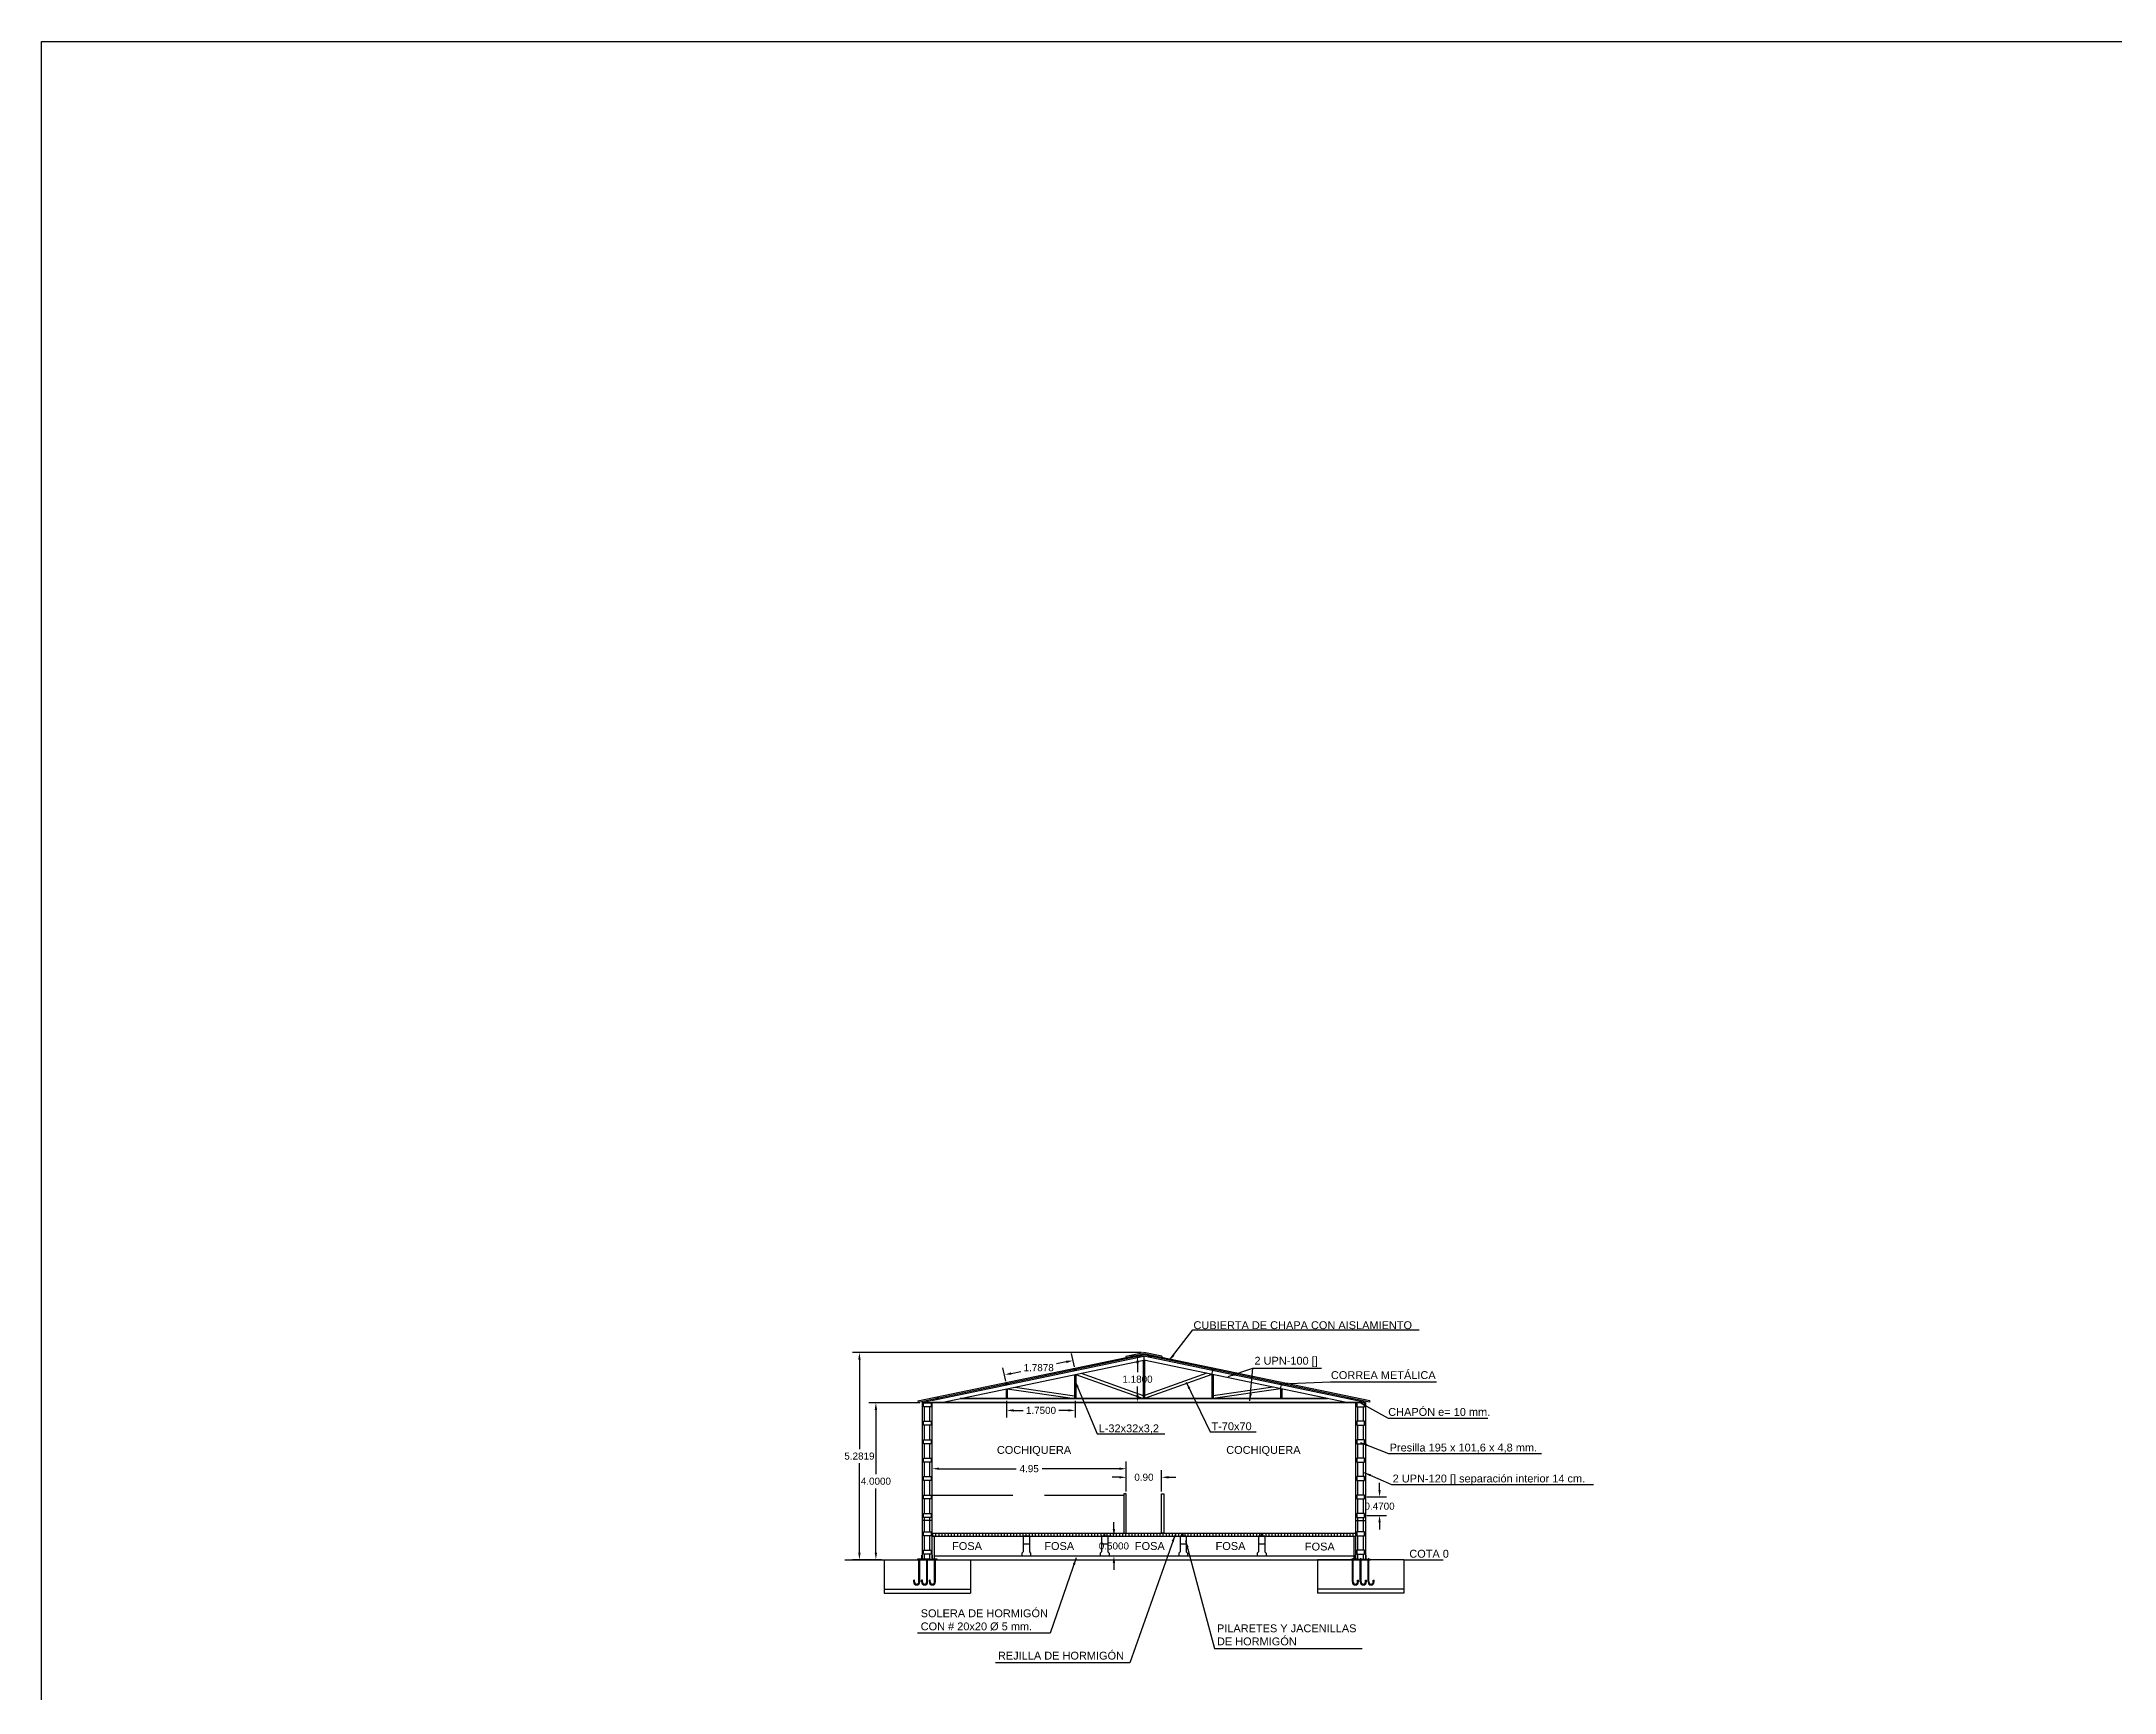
# Model space of a CAD drawing. Header units: inches. Extents: x 96 to 270, y 52 to 127.
# Drawn here: x 96 to 148.8, y 85.1 to 127.2 of the extents above; entities that cross this region are included whole.
import ezdxf

# ---------------------------------------------------------------- set-up
doc = ezdxf.new("R2010")
doc.units = ezdxf.units.IN
doc.header["$MEASUREMENT"] = 0
for name, color, linetype in [('ARMADO', 16, 'Continuous'), ('CIMENTACIÓN OSCAR', 7, 'Continuous'), ('COTAS', 7, 'Continuous'), ('NORMAL', 7, 'Continuous'), ('NORMALCADA', 7, 'Continuous'), ('REJILLAS', 251, 'Continuous')]:
    doc.layers.add(name, color=color, linetype=linetype)
doc.styles.get("Standard").update_dxf_attribs({"font": 'arial.ttf'})
doc.dimstyles.get("Standard").update_dxf_attribs({"dimtxt": 0.18, "dimasz": 0.18, "dimexe": 0.18, "dimexo": 0.0625, "dimgap": 0.09, "dimtad": 0, "dimtih": 1, "dimtoh": 1, "dimdec": 4, "dimzin": 0, "dimdsep": 46, "dimtxsty": 'Standard', "dimcen": 0.09, "dimadec": 0, "dimazin": 0, "dimtfac": 1, "dimtdec": 4, "dimtofl": 0, "dimtmove": 0, "dimatfit": 3, "dimfxl": 0, "dimtolj": 1, "dimtzin": 0, "dimarcsym": 0})

# ---------------------------------------------------------------- blocks, each defined once
blk = doc.blocks.new('muros')
at = {"color": 4}
blk.add_line((-122.274, 462.426), (-122.574, 462.426), dxfattribs=at)
at = {"layer": 'COTAS', "color": 4}
for p, q in [((-122.324, 463.426), (-122.574, 463.426)), ((-122.574, 463.426), (-122.574, 463.026)), ((-122.574, 463.026), (-122.574, 462.426)), ((-122.324, 463.026), (-122.324, 463.426)), ((-122.274, 463.026), (-122.324, 463.026)), ((-122.274, 463.026), (-122.274, 462.426)), ((-122.574, 462.426), (-122.274, 462.426))]:
    blk.add_line(p, q, dxfattribs=at)
blk = doc.blocks.new('A$C2CFA74CD')
at = {"layer": 'ARMADO', "color": 0}
for p, q in [((0.032, 0.104), (0, 0.067)), ((0, 0.067), (0, 0)), ((0.192, 0.5), (0.032, 0.5)), ((0.032, 0.5), (0.032, 0.3)), ((0.112, 0.3), (0.032, 0.3)), ((0.032, 0.3), (0.032, 0.104)), ((0.192, 0.3), (0.112, 0.3)), ((0.192, 0.5), (0.192, 0.3)), ((0.192, 0.3), (0.192, 0.104)), ((0.192, 0.104), (0.224, 0.067)), ((0.224, 0.067), (0.224, 0))]:
    blk.add_line(p, q, dxfattribs=at)
blk = doc.blocks.new('*D25')
at = {"layer": 'COTAS', "color": 0, "lineweight": -2}
for p, q in [((118.708, 90.254), (118.708, 90.992)), ((123.658, 90.254), (123.658, 90.992)), ((118.888, 90.812), (120.855, 90.812)), ((123.478, 90.812), (121.511, 90.812))]:
    blk.add_line(p, q, dxfattribs=at)
at = {"layer": 'COTAS', "color": 0}
for points in [[(118.888, 90.842), (118.888, 90.782), (118.708, 90.812)], [(123.478, 90.842), (123.478, 90.782), (123.658, 90.812)]]:
    blk.add_solid(points, dxfattribs=at)
at = {"layer": 'DEFPOINTS', "color": 0}
for p in [(118.708, 90.812), (118.708, 90.191), (123.658, 90.192)]:
    blk.add_point(p, dxfattribs=at)
at = {"layer": 'COTAS', "color": 0, "insert": (121.183, 90.812), "char_height": 0.18, "attachment_point": 5}
blk.add_mtext('\\A1;4.95', dxfattribs=at)
blk = doc.blocks.new('*D26')
at = {"layer": 'COTAS', "color": 0, "lineweight": -2}
for p, q in [((123.478, 90.593), (123.298, 90.593)), ((123.658, 90.234), (123.658, 90.773)), ((124.558, 90.234), (124.558, 90.773)), ((124.738, 90.593), (124.918, 90.593))]:
    blk.add_line(p, q, dxfattribs=at)
at = {"layer": 'COTAS', "color": 0}
for points in [[(123.478, 90.623), (123.478, 90.563), (123.658, 90.593)], [(124.738, 90.623), (124.738, 90.563), (124.558, 90.593)]]:
    blk.add_solid(points, dxfattribs=at)
at = {"layer": 'DEFPOINTS', "color": 0}
for p in [(124.558, 90.593), (123.658, 90.172), (124.558, 90.172)]:
    blk.add_point(p, dxfattribs=at)
at = {"layer": 'COTAS', "color": 0, "insert": (124.108, 90.593), "char_height": 0.18, "attachment_point": 5}
blk.add_mtext('\\A1;0.90', dxfattribs=at)
blk = doc.blocks.new('*D30')
at = {"layer": 'COTAS', "color": 0, "lineweight": -2}
for p, q in [((123.342, 89.272), (123.342, 89.452)), ((123.279, 89.092), (123.162, 89.092)), ((123.25, 88.592), (123.522, 88.592)), ((123.342, 88.412), (123.342, 88.232))]:
    blk.add_line(p, q, dxfattribs=at)
at = {"layer": 'COTAS', "color": 0}
for points in [[(123.312, 89.272), (123.372, 89.272), (123.342, 89.092)], [(123.312, 88.412), (123.372, 88.412), (123.342, 88.592)]]:
    blk.add_solid(points, dxfattribs=at)
at = {"layer": 'DEFPOINTS', "color": 0}
for p in [(123.342, 89.092), (123.188, 88.592), (123.342, 88.592)]:
    blk.add_point(p, dxfattribs=at)
at = {"layer": 'COTAS', "color": 0, "insert": (123.342, 88.842), "char_height": 0.18, "attachment_point": 5}
blk.add_mtext('\\A1;0.5000', dxfattribs=at)
blk = doc.blocks.new('*D31')
at = {"layer": 'COTAS', "color": 0, "lineweight": -2}
for p, q in [((118.395, 92.492), (117.095, 92.492)), ((117.275, 92.312), (117.275, 90.673)), ((117.275, 88.672), (117.275, 90.31)), ((117.42, 88.492), (117.095, 88.492))]:
    blk.add_line(p, q, dxfattribs=at)
at = {"layer": 'COTAS', "color": 0}
for points in [[(117.245, 92.312), (117.305, 92.312), (117.275, 92.492)], [(117.245, 88.672), (117.305, 88.672), (117.275, 88.492)]]:
    blk.add_solid(points, dxfattribs=at)
at = {"layer": 'DEFPOINTS', "color": 0}
for p in [(118.458, 92.492), (117.275, 88.492), (117.483, 88.492)]:
    blk.add_point(p, dxfattribs=at)
at = {"layer": 'COTAS', "color": 0, "insert": (117.275, 90.492), "char_height": 0.18, "attachment_point": 5}
blk.add_mtext('\\A1;4.0000', dxfattribs=at)
blk = doc.blocks.new('*D32')
at = {"layer": 'CIMENTACIÓN OSCAR', "color": 0, "lineweight": -2}
for p, q in [((124.045, 93.773), (116.675, 93.773)), ((116.855, 93.593), (116.855, 91.314)), ((116.855, 88.672), (116.855, 90.951)), ((117.42, 88.492), (116.675, 88.492))]:
    blk.add_line(p, q, dxfattribs=at)
at = {"layer": 'CIMENTACIÓN OSCAR', "color": 0}
for points in [[(116.825, 93.593), (116.885, 93.593), (116.855, 93.773)], [(116.825, 88.672), (116.885, 88.672), (116.855, 88.492)]]:
    blk.add_solid(points, dxfattribs=at)
at = {"layer": 'DEFPOINTS', "color": 0}
for p in [(124.108, 93.773), (116.855, 88.492), (117.483, 88.492)]:
    blk.add_point(p, dxfattribs=at)
at = {"layer": 'CIMENTACIÓN OSCAR', "color": 0, "insert": (116.855, 91.133), "char_height": 0.18, "attachment_point": 5}
blk.add_mtext('\\A1;5.2819', dxfattribs=at)
blk = doc.blocks.new('*D33')
at = {"layer": 'CIMENTACIÓN OSCAR', "color": 0, "lineweight": -2}
for p, q in [((124.045, 93.682), (123.764, 93.682)), ((123.944, 93.502), (123.944, 93.273)), ((124.045, 92.502), (123.764, 92.502)), ((123.944, 92.682), (123.944, 92.91))]:
    blk.add_line(p, q, dxfattribs=at)
at = {"layer": 'CIMENTACIÓN OSCAR', "color": 0}
for points in [[(123.914, 93.502), (123.974, 93.502), (123.944, 93.682)], [(123.914, 92.682), (123.974, 92.682), (123.944, 92.502)]]:
    blk.add_solid(points, dxfattribs=at)
at = {"layer": 'DEFPOINTS', "color": 0}
for p in [(124.108, 93.682), (123.944, 92.502), (124.108, 92.502)]:
    blk.add_point(p, dxfattribs=at)
at = {"layer": 'CIMENTACIÓN OSCAR', "color": 0, "insert": (123.944, 93.092), "char_height": 0.18, "attachment_point": 5}
blk.add_mtext('\\A1;1.1800', dxfattribs=at)
blk = doc.blocks.new('*D34')
at = {"layer": 'CIMENTACIÓN OSCAR', "color": 0, "lineweight": -2}
for p, q in [((122.334, 93.406), (122.263, 93.746)), ((120.584, 93.04), (120.513, 93.38)), ((120.726, 93.241), (120.97, 93.292)), ((122.124, 93.533), (121.881, 93.482))]:
    blk.add_line(p, q, dxfattribs=at)
at = {"layer": 'CIMENTACIÓN OSCAR', "color": 0}
for points in [[(122.118, 93.562), (122.13, 93.503), (122.3, 93.569)], [(120.72, 93.27), (120.733, 93.211), (120.55, 93.204)]]:
    blk.add_solid(points, dxfattribs=at)
at = {"layer": 'DEFPOINTS', "color": 0}
for p in [(122.3, 93.569), (122.347, 93.345), (120.597, 92.979)]:
    blk.add_point(p, dxfattribs=at)
at = {"layer": 'CIMENTACIÓN OSCAR', "color": 0, "insert": (121.425, 93.387), "char_height": 0.18, "attachment_point": 5}
blk.add_mtext('\\A1;1.7878', dxfattribs=at)
blk = doc.blocks.new('*D35')
at = {"layer": 'CIMENTACIÓN OSCAR', "color": 0, "lineweight": -2}
for p, q in [((120.608, 92.539), (120.608, 92.118)), ((122.358, 92.539), (122.358, 92.118)), ((120.788, 92.298), (121.028, 92.298)), ((122.178, 92.298), (121.938, 92.298))]:
    blk.add_line(p, q, dxfattribs=at)
at = {"layer": 'CIMENTACIÓN OSCAR', "color": 0}
for points in [[(120.788, 92.328), (120.788, 92.268), (120.608, 92.298)], [(122.178, 92.328), (122.178, 92.268), (122.358, 92.298)]]:
    blk.add_solid(points, dxfattribs=at)
at = {"layer": 'DEFPOINTS', "color": 0}
for p in [(120.608, 92.602), (122.358, 92.602), (122.358, 92.298)]:
    blk.add_point(p, dxfattribs=at)
at = {"layer": 'CIMENTACIÓN OSCAR', "color": 0, "insert": (121.483, 92.298), "char_height": 0.18, "attachment_point": 5}
blk.add_mtext('\\A1;1.7500', dxfattribs=at)
blk = doc.blocks.new('*D36')
at = {"layer": 'CIMENTACIÓN OSCAR', "color": 0, "lineweight": -2}
for p, q in [((130.114, 90.271), (130.114, 90.451)), ((129.793, 90.091), (130.294, 90.091)), ((129.793, 89.621), (130.294, 89.621)), ((130.114, 89.441), (130.114, 89.261))]:
    blk.add_line(p, q, dxfattribs=at)
at = {"layer": 'CIMENTACIÓN OSCAR', "color": 0}
for points in [[(130.084, 90.271), (130.144, 90.271), (130.114, 90.091)], [(130.084, 89.441), (130.144, 89.441), (130.114, 89.621)]]:
    blk.add_solid(points, dxfattribs=at)
at = {"layer": 'DEFPOINTS', "color": 0}
for p in [(129.73, 90.091), (129.73, 89.621), (130.114, 89.621)]:
    blk.add_point(p, dxfattribs=at)
at = {"layer": 'CIMENTACIÓN OSCAR', "color": 0, "insert": (130.114, 89.856), "char_height": 0.18, "attachment_point": 5}
blk.add_mtext('\\A1;0.4700', dxfattribs=at)

msp = doc.modelspace()

# ---------------------------------------------------------------- hatches: boundary and pattern name
at = {"layer": 'CIMENTACIÓN OSCAR'}
for points in [[(118.70783, 92.50155), (118.45783, 92.50155), (118.45783, 92.49155), (118.70783, 92.49155)], [(129.50783, 92.50155), (129.50783, 92.49155), (129.75783, 92.49155), (129.75783, 92.50155)]]:
    msp.add_hatch(color=256, dxfattribs=at).paths.add_polyline_path(points)
at = {"layer": 'COTAS'}
h = msp.add_hatch(dxfattribs=at)
h.set_pattern_fill('ANSI35', color=251, scale=0.025, angle=45, style=0)
h.set_pattern_definition([(90, (-361.96778, -406.61758), (-0.15875, 3e-17), []), (90, (-361.8884, -406.5382), (-0.15875, 3e-17), [0.1984375, -0.0396875, 0, -0.0396875])])
h.paths.add_polyline_path([(118.70783, 89.17155), (118.70783, 89.09155), (118.75783, 89.09155), (129.50783, 89.09155), (129.50783, 89.17155)])

# ---------------------------------------------------------------- linework, layer by layer
at = {"layer": 'CIMENTACIÓN OSCAR', "color": 1}
for p, q in [((118.34767, 92.53984), (124.10783, 93.74285)), ((118.35381, 92.51048), (124.10783, 93.7122)), ((123.64787, 93.67743), (124.10783, 93.77349)), ((123.64787, 93.67743), (123.6542, 93.64811)), ((124.56778, 93.67743), (124.10783, 93.77349)), ((129.86798, 92.53984), (124.10783, 93.74285)), ((129.86185, 92.51048), (124.10783, 93.7122)), ((124.56778, 93.67743), (124.56145, 93.64811)), ((118.34767, 92.53984), (118.35381, 92.51048)), ((129.86798, 92.53984), (129.86185, 92.51048))]:
    msp.add_line(p, q, dxfattribs=at)
at = {"layer": 'CIMENTACIÓN OSCAR'}
for p, q in [((118.45783, 92.50155), (124.10783, 93.68155)), ((118.94697, 92.50155), (124.10783, 93.5794)), ((124.09183, 93.57605), (124.09183, 92.60155)), ((129.75783, 92.50155), (124.10783, 93.68155)), ((124.10783, 93.68155), (124.10783, 93.5794)), ((129.26868, 92.50155), (124.10783, 93.5794)), ((124.12383, 93.57605), (124.12383, 92.60155)), ((122.34183, 93.21057), (122.34183, 92.60155)), ((122.34183, 93.21057), (122.34183, 92.60155)), ((122.37383, 93.21725), (122.37383, 92.60155)), ((122.37383, 93.21725), (122.37383, 92.60155)), ((122.37383, 93.21725), (124.09183, 92.60155)), ((122.50492, 93.24463), (124.09183, 92.67591)), ((125.71073, 93.24463), (124.12383, 92.67591)), ((125.84183, 93.21725), (124.12383, 92.60155)), ((125.84183, 93.21725), (125.86227, 93.31514)), ((125.84183, 93.21725), (125.84183, 92.60155)), ((125.84183, 93.21725), (125.84183, 92.60155)), ((125.87383, 93.21057), (125.87383, 92.60155)), ((125.87383, 93.21057), (125.87383, 92.60155)), ((118.45783, 92.50155), (118.70783, 92.50155)), ((118.45783, 92.50155), (118.45783, 92.49155)), ((118.45783, 92.50155), (129.50783, 92.50155)), ((118.45783, 92.49155), (118.45783, 88.60955)), ((118.45783, 92.49155), (118.51283, 92.49155)), ((118.45783, 92.49155), (118.70783, 92.49155)), ((118.65283, 92.49155), (118.70783, 92.49155)), ((118.68033, 92.49155), (118.68033, 92.38995)), ((118.70783, 92.50155), (118.70783, 92.49155)), ((129.75783, 92.50155), (118.70783, 92.50155)), ((118.70783, 88.60955), (118.70783, 92.49155)), ((119.42579, 92.60155), (128.78987, 92.60155)), ((128.78987, 92.60155), (119.42579, 92.60155)), ((120.59183, 92.84508), (120.59183, 92.60155)), ((120.59183, 92.60155), (120.62383, 92.60155)), ((120.62383, 92.85176), (120.62383, 92.60155)), ((120.62383, 92.85176), (122.34183, 92.60155)), ((120.82338, 92.89344), (122.34183, 92.67229)), ((122.34183, 92.60155), (122.37383, 92.60155)), ((127.39228, 92.89344), (125.87383, 92.67229)), ((127.59183, 92.85176), (125.87383, 92.60155)), ((127.59183, 92.85176), (127.61227, 92.94965)), ((127.59183, 92.85176), (127.59183, 92.60155)), ((127.62383, 92.84508), (127.62383, 92.60155)), ((129.75783, 92.50155), (129.50783, 92.50155)), ((129.50783, 92.50155), (129.50783, 92.49155)), ((129.50783, 88.60955), (129.50783, 92.49155)), ((129.56283, 92.49155), (129.50783, 92.49155)), ((129.75783, 92.49155), (129.50783, 92.49155)), ((129.53533, 92.49155), (129.53533, 92.38995)), ((129.75783, 92.49155), (129.70283, 92.49155)), ((129.75783, 92.50155), (129.75783, 92.49155)), ((129.75783, 92.49155), (129.75783, 88.60955)), ((118.51283, 92.02155), (118.51283, 92.38995)), ((118.65283, 92.02155), (118.65283, 92.38995)), ((129.56283, 92.02155), (129.56283, 92.38995)), ((129.70283, 92.02155), (129.70283, 92.38995)), ((118.51283, 91.55155), (118.51283, 91.91995)), ((118.51283, 91.08155), (118.51283, 91.44995)), ((118.65283, 91.55155), (118.65283, 91.91995)), ((118.65283, 91.08155), (118.65283, 91.44995)), ((129.56283, 91.55155), (129.56283, 91.91995)), ((129.56283, 91.08155), (129.56283, 91.44995)), ((129.70283, 91.55155), (129.70283, 91.91995)), ((129.70283, 91.08155), (129.70283, 91.44995)), ((118.51283, 90.61155), (118.51283, 90.97995)), ((118.65283, 90.61155), (118.65283, 90.97995)), ((129.56283, 90.61155), (129.56283, 90.97995)), ((129.70283, 90.61155), (129.70283, 90.97995)), ((118.51283, 90.14155), (118.51283, 90.50995)), ((118.65283, 90.14155), (118.65283, 90.50995)), ((129.56283, 90.14155), (129.56283, 90.50995)), ((129.70283, 90.14155), (129.70283, 90.50995)), ((118.51283, 89.67155), (118.51283, 90.03995)), ((118.65283, 89.67155), (118.65283, 90.03995)), ((129.56283, 89.67155), (129.56283, 90.03995)), ((129.70283, 89.67155), (129.70283, 90.03995)), ((118.51283, 89.20155), (118.51283, 89.56995)), ((118.65283, 89.20155), (118.65283, 89.56995)), ((129.56283, 89.20155), (129.56283, 89.56995)), ((129.70283, 89.20155), (129.70283, 89.56995)), ((118.51283, 88.73155), (118.51283, 89.09995)), ((118.65283, 88.73155), (118.65283, 89.09995)), ((118.70783, 89.17155), (129.50783, 89.17155)), ((118.70783, 89.09155), (129.50783, 89.09155)), ((121.10783, 89.09155), (121.10783, 89.17155)), ((123.10782, 89.09155), (123.10782, 89.17155)), ((125.10784, 89.09155), (125.10784, 89.17155)), ((127.10783, 89.09155), (127.10783, 89.17155)), ((129.56283, 88.73155), (129.56283, 89.09995)), ((129.70283, 88.73155), (129.70283, 89.09995)), ((117.48283, 88.49155), (117.48283, 87.64155)), ((117.48283, 88.49155), (119.68283, 88.49155)), ((118.83283, 88.49155), (118.33283, 88.49155)), ((118.37163, 88.41155), (118.37163, 88.49155)), ((118.37163, 88.18835), (118.37163, 88.47155)), ((118.39383, 88.41155), (118.39383, 88.49155)), ((118.39383, 88.18835), (118.39383, 88.47155)), ((118.44583, 88.60955), (118.45783, 88.60955)), ((118.44583, 88.50955), (118.44583, 88.60955)), ((118.45783, 88.50955), (118.44583, 88.50955)), ((118.45783, 88.60955), (118.45783, 88.50955)), ((118.51283, 88.50955), (118.45783, 88.50955)), ((118.51283, 88.50955), (118.51283, 88.62995)), ((118.65283, 88.50955), (118.51283, 88.50955)), ((118.57163, 88.41155), (118.57163, 88.49155)), ((118.57163, 88.41155), (118.57163, 88.49155)), ((118.57163, 88.18835), (118.57163, 88.47155)), ((118.59383, 88.41155), (118.59383, 88.49155)), ((118.59383, 88.41155), (118.59383, 88.49155)), ((118.59383, 88.18835), (118.59383, 88.47155)), ((118.65283, 88.50955), (118.65283, 88.62995)), ((118.65283, 88.50955), (118.70783, 88.50955)), ((118.70783, 88.50955), (118.70783, 88.60955)), ((118.71983, 88.60955), (118.70783, 88.60955)), ((118.71983, 88.50955), (118.70783, 88.50955)), ((118.71983, 88.50955), (118.71983, 88.60955)), ((118.83283, 88.50955), (118.71983, 88.50955)), ((118.75783, 88.59155), (129.45783, 88.59155)), ((118.77163, 88.41155), (118.77163, 88.49155)), ((118.77163, 88.41155), (118.77163, 88.49155)), ((118.77163, 88.18835), (118.77163, 88.47155)), ((118.79383, 88.41155), (118.79383, 88.49155)), ((118.79383, 88.41155), (118.79383, 88.49155)), ((118.79383, 88.18835), (118.79383, 88.47155)), ((118.83283, 88.49155), (118.83283, 88.50955)), ((118.83283, 88.49155), (129.38283, 88.49155)), ((119.68283, 88.49155), (119.68283, 87.64155)), ((130.73283, 88.49155), (128.53283, 88.49155)), ((128.53283, 88.49155), (128.53283, 87.64155)), ((129.38283, 88.50955), (129.49583, 88.50955)), ((129.38283, 88.49155), (129.38283, 88.50955)), ((129.38283, 88.49155), (129.88283, 88.49155)), ((129.42183, 88.41155), (129.42183, 88.49155)), ((129.42183, 88.41155), (129.42183, 88.49155)), ((129.42183, 88.18835), (129.42183, 88.47155)), ((129.44403, 88.41155), (129.44403, 88.49155)), ((129.44403, 88.41155), (129.44403, 88.49155)), ((129.44403, 88.18835), (129.44403, 88.47155)), ((129.49583, 88.60955), (129.50783, 88.60955)), ((129.49583, 88.50955), (129.49583, 88.60955)), ((129.49583, 88.50955), (129.50783, 88.50955)), ((129.50783, 88.50955), (129.50783, 88.60955)), ((129.56283, 88.50955), (129.50783, 88.50955)), ((129.56283, 88.50955), (129.56283, 88.62995)), ((129.56283, 88.50955), (129.70283, 88.50955)), ((129.62183, 88.41155), (129.62183, 88.49155)), ((129.62183, 88.41155), (129.62183, 88.49155)), ((129.62183, 88.18835), (129.62183, 88.47155)), ((129.64403, 88.41155), (129.64403, 88.49155)), ((129.64403, 88.41155), (129.64403, 88.49155)), ((129.64403, 88.18835), (129.64403, 88.47155)), ((129.70283, 88.50955), (129.70283, 88.62995)), ((129.70283, 88.50955), (129.75783, 88.50955)), ((129.76983, 88.60955), (129.75783, 88.60955)), ((129.75783, 88.60955), (129.75783, 88.50955)), ((129.75783, 88.50955), (129.76983, 88.50955)), ((129.76983, 88.50955), (129.76983, 88.60955)), ((129.82183, 88.41155), (129.82183, 88.49155)), ((129.82183, 88.18835), (129.82183, 88.47155)), ((129.84403, 88.41155), (129.84403, 88.49155)), ((129.84403, 88.18835), (129.84403, 88.47155)), ((130.73283, 88.49155), (130.73283, 87.64155)), ((117.48283, 87.74155), (119.68283, 87.74155)), ((118.23823, 87.92735), (118.23823, 87.97175)), ((118.26043, 87.97175), (118.23823, 87.97175)), ((118.26043, 87.92735), (118.26043, 87.97175)), ((118.37163, 87.92735), (118.37163, 88.18835)), ((118.39383, 87.92735), (118.39383, 88.18835)), ((118.43823, 87.92735), (118.43823, 87.97175)), ((118.46043, 87.97175), (118.43823, 87.97175)), ((118.46043, 87.92735), (118.46043, 87.97175)), ((118.57163, 87.92735), (118.57163, 88.18835)), ((118.59383, 87.92735), (118.59383, 88.18835)), ((118.63823, 87.92735), (118.63823, 87.97175)), ((118.66043, 87.97175), (118.63823, 87.97175)), ((118.66043, 87.92735), (118.66043, 87.97175)), ((118.77163, 87.92735), (118.77163, 88.18835)), ((118.79383, 87.92735), (118.79383, 88.18835)), ((130.73283, 87.74155), (128.53283, 87.74155)), ((129.42183, 87.92735), (129.42183, 88.18835)), ((129.44403, 87.92735), (129.44403, 88.18835)), ((129.55523, 87.92735), (129.55523, 87.97175)), ((129.55523, 87.97175), (129.57743, 87.97175)), ((129.57743, 87.92735), (129.57743, 87.97175)), ((129.62183, 87.92735), (129.62183, 88.18835)), ((129.64403, 87.92735), (129.64403, 88.18835)), ((129.75523, 87.92735), (129.75523, 87.97175)), ((129.75523, 87.97175), (129.77743, 87.97175)), ((129.77743, 87.92735), (129.77743, 87.97175)), ((129.82183, 87.92735), (129.82183, 88.18835)), ((129.84403, 87.92735), (129.84403, 88.18835)), ((129.95523, 87.92735), (129.95523, 87.97175)), ((129.95523, 87.97175), (129.97743, 87.97175)), ((129.97743, 87.92735), (129.97743, 87.97175)), ((117.48283, 87.64155), (119.68283, 87.64155)), ((130.73283, 87.64155), (128.53283, 87.64155))]:
    msp.add_line(p, q, dxfattribs=at)
for points in [[(96.00457, 127.1928), (270.17804, 127.1928), (270.17804, 51.67516), (96.00457, 51.67516)], [(123.93163, 93.64475), (123.99036, 93.65702), (123.98423, 93.68639), (123.9255, 93.67412)], [(124.28403, 93.64475), (124.22529, 93.65702), (124.23143, 93.68639), (124.29016, 93.67412)], [(122.32402, 93.309), (122.38275, 93.32127), (122.37662, 93.35064), (122.31788, 93.33837)], [(125.89164, 93.309), (125.8329, 93.32127), (125.83904, 93.35064), (125.89777, 93.33837)], [(118.48533, 92.49155), (118.68033, 92.49155), (118.68033, 92.38995), (118.48533, 92.38995)], [(118.82398, 92.57802), (118.88271, 92.59029), (118.87658, 92.61966), (118.81784, 92.60739)], [(120.57402, 92.94352), (120.63275, 92.95578), (120.62662, 92.98515), (120.56788, 92.97288)], [(127.64164, 92.94352), (127.5829, 92.95578), (127.58904, 92.98515), (127.64777, 92.97288)], [(129.39168, 92.57802), (129.33295, 92.59029), (129.33908, 92.61966), (129.39781, 92.60739)], [(129.73033, 92.49155), (129.53533, 92.49155), (129.53533, 92.38995), (129.73033, 92.38995)], [(118.48533, 92.02155), (118.68033, 92.02155), (118.68033, 91.91995), (118.48533, 91.91995)], [(129.73033, 92.02155), (129.53533, 92.02155), (129.53533, 91.91995), (129.73033, 91.91995)], [(118.48533, 91.55155), (118.68033, 91.55155), (118.68033, 91.44995), (118.48533, 91.44995)], [(129.73033, 91.55155), (129.53533, 91.55155), (129.53533, 91.44995), (129.73033, 91.44995)], [(118.48533, 91.08155), (118.68033, 91.08155), (118.68033, 90.97995), (118.48533, 90.97995)], [(129.73033, 91.08155), (129.53533, 91.08155), (129.53533, 90.97995), (129.73033, 90.97995)], [(118.48533, 90.61155), (118.68033, 90.61155), (118.68033, 90.50995), (118.48533, 90.50995)], [(129.73033, 90.61155), (129.53533, 90.61155), (129.53533, 90.50995), (129.73033, 90.50995)], [(118.48533, 90.14155), (118.68033, 90.14155), (118.68033, 90.03995), (118.48533, 90.03995)], [(129.73033, 90.14155), (129.53533, 90.14155), (129.53533, 90.03995), (129.73033, 90.03995)], [(118.48533, 89.67155), (118.68033, 89.67155), (118.68033, 89.56995), (118.48533, 89.56995)], [(129.73033, 89.67155), (129.53533, 89.67155), (129.53533, 89.56995), (129.73033, 89.56995)], [(118.48533, 89.20155), (118.68033, 89.20155), (118.68033, 89.09995), (118.48533, 89.09995)], [(129.73033, 89.20155), (129.53533, 89.20155), (129.53533, 89.09995), (129.73033, 89.09995)], [(118.48533, 88.73155), (118.68033, 88.73155), (118.68033, 88.62995), (118.48533, 88.62995)], [(129.73033, 88.73155), (129.53533, 88.73155), (129.53533, 88.62995), (129.73033, 88.62995)]]:
    msp.add_lwpolyline(points, close=True, dxfattribs=at)
for points in [[(118.44583, 88.50955), (118.33283, 88.50955), (118.33283, 88.49155)], [(118.37163, 88.49155), (118.37163, 88.51455), (118.39383, 88.51455), (118.39383, 88.49155)], [(118.57163, 88.49155), (118.57163, 88.51455), (118.59383, 88.51455), (118.59383, 88.49155)], [(118.77163, 88.49155), (118.77163, 88.51455), (118.79383, 88.51455), (118.79383, 88.49155)], [(129.44403, 88.49155), (129.44403, 88.51455), (129.42183, 88.51455), (129.42183, 88.49155)], [(129.64403, 88.49155), (129.64403, 88.51455), (129.62183, 88.51455), (129.62183, 88.49155)], [(129.76983, 88.50955), (129.88283, 88.50955), (129.88283, 88.49155)], [(129.84403, 88.49155), (129.84403, 88.51455), (129.82183, 88.51455), (129.82183, 88.49155)]]:
    msp.add_lwpolyline(points, dxfattribs=at)
for centre, radius in [((118.31603, 87.92735), 0.0778), ((118.31603, 87.92735), 0.0556), ((118.51603, 87.92735), 0.0778), ((118.51603, 87.92735), 0.0556), ((118.71603, 87.92735), 0.0778), ((118.71603, 87.92735), 0.0556), ((129.49963, 87.92735), 0.0778), ((129.49963, 87.92735), 0.0556), ((129.69963, 87.92735), 0.0778), ((129.69963, 87.92735), 0.0556), ((129.89963, 87.92735), 0.0778), ((129.89963, 87.92735), 0.0556)]:
    msp.add_arc(centre, radius, 180, 0, dxfattribs=at)
at = {"layer": 'COTAS'}
for p, q in [((118.70783, 90.1413), (120.76316, 90.1413)), ((121.57358, 90.1413), (123.59783, 90.1413))]:
    msp.add_line(p, q, dxfattribs=at)
at = {"layer": 'COTAS', "color": 46}
for p, q in [((116.48283, 88.49155), (117.48283, 88.49155)), ((130.73283, 88.49155), (131.73283, 88.49155))]:
    msp.add_line(p, q, dxfattribs=at)
at = {"layer": 'COTAS'}
for points in [[(123.59783, 89.17155), (123.65783, 89.17155), (123.65783, 90.17155), (123.59783, 90.17155)], [(124.61783, 89.17155), (124.55783, 89.17155), (124.55783, 90.17155), (124.61783, 90.17155)]]:
    msp.add_lwpolyline(points, close=True, dxfattribs=at)

# ---------------------------------------------------------------- block references
at = {"layer": 'CIMENTACIÓN OSCAR'}
msp.add_blockref('muros', (241.03162, -373.93489), dxfattribs=at)
at = {"layer": 'CIMENTACIÓN OSCAR', "xscale": -1}
msp.add_blockref('muros', (7.18404, -373.93489), dxfattribs=at)
at = {"layer": 'REJILLAS', "color": 0}
for p in [(120.99566, 88.59155), (122.99565, 88.59155), (124.99567, 88.59155), (126.99566, 88.59155)]:
    msp.add_blockref('A$C2CFA74CD', p, dxfattribs=at)

# ---------------------------------------------------------------- texts
at = {"layer": 'NORMAL', "linetype": 'Continuous', "char_height": 0.2, "attachment_point": 1}
for s, insert, width in [('Presilla 195 x 101,6 x 4,8 mm.', (130.37169, 91.45126), 4.2688414), ('2 UPN-120 [] separación interior 14 cm.', (130.44891, 90.66218), 5.3209022)]:
    msp.add_mtext(s, dxfattribs=dict(at, insert=insert, width=width))
at = {"layer": 'NORMALCADA', "char_height": 0.2, "attachment_point": 4}
for s, insert in [('CUBIERTA DE CHAPA CON AISLAMIENTO', (125.36989, 94.46909)), ('2 UPN-100 []', (126.92496, 93.53453)), ('CORREA METÁLICA', (128.87422, 93.19644)), ('T-70x70', (125.8294, 91.8924)), ('CHAPÓN e= 10 mm.', (130.33502, 92.25788)), ('L-32x32x3,2', (122.95398, 91.82193)), ('COCHIQUERA', (120.35892, 91.26357)), ('COCHIQUERA', (126.20584, 91.26357)), ('FOSA', (119.2183, 88.84004)), ('FOSA', (121.56767, 88.84004)), ('FOSA', (123.87722, 88.84004)), ('FOSA', (125.93457, 88.84004)), ('FOSA', (128.21062, 88.82625)), ('COTA 0', (130.87219, 88.64338)), ('SOLERA DE HORMIGÓN\\PCON # 20x20 %%C 5 mm.', (118.41655, 86.95612)), ('PILARETES Y JACENILLAS\\PDE HORMIGÓN', (125.96967, 86.57529)), ('REJILLA DE HORMIGÓN', (120.38651, 86.0455))]:
    msp.add_mtext(s, dxfattribs=dict(at, insert=insert))

# ---------------------------------------------------------------- dimensions: what is measured, and where the dimension line sits
at = {"layer": 'CIMENTACIÓN OSCAR'}
for base, p1, p2, picture, middle in [((116.8554, 88.49155), (124.10783, 93.77349), (117.48283, 88.49155), '*D32', (116.8554, 91.13252)), ((123.94437, 92.50155), (124.10783, 93.68155), (124.10783, 92.50155), '*D33', (123.94437, 93.09155)), ((130.11385, 89.62075), (129.73033, 90.09075), (129.73033, 89.62075), '*D36', (130.11385, 89.85575))]:
    dim = msp.add_linear_dim(base=base, p1=p1, p2=p2, angle=90, dimstyle='Standard', dxfattribs=at)
    dim.commit()
    dim.dimension.update_dxf_attribs({"geometry": picture, "text_midpoint": middle})
dim = msp.add_aligned_dim(p1=(120.59725, 92.97902), p2=(122.34725, 93.3445), distance=0.22979, dimstyle='Standard', dxfattribs=at)
dim.commit()
dim.dimension.update_dxf_attribs({"geometry": '*D34', "text_midpoint": (121.42527, 93.38669)})
dim = msp.add_linear_dim(base=(122.35783, 92.29831), p1=(120.60783, 92.60155), p2=(122.35783, 92.60155), dimstyle='Standard', dxfattribs=at)
dim.commit()
dim.dimension.update_dxf_attribs({"geometry": '*D35', "text_midpoint": (121.48283, 92.29831)})
at = {"layer": 'COTAS'}
for base, p1, p2, picture, middle in [((117.2745, 88.49155), (118.45783, 92.49155), (117.48283, 88.49155), '*D31', (117.2745, 90.49155)), ((123.34175, 88.59155), (123.34175, 89.09157), (123.18781, 88.59155), '*D30', (123.34175, 88.84156))]:
    dim = msp.add_linear_dim(base=base, p1=p1, p2=p2, angle=90, dimstyle='Standard', dxfattribs=at)
    dim.commit()
    dim.dimension.update_dxf_attribs({"geometry": picture, "text_midpoint": middle})
for base, p1, p2, picture, middle in [((118.70783, 90.81215), (123.65783, 90.19155), (118.70783, 90.1913), '*D25', (121.18283, 90.81215)), ((124.55783, 90.59289), (123.65783, 90.17155), (124.55783, 90.17155), '*D26', (124.10783, 90.59289))]:
    dim = msp.add_linear_dim(base=base, p1=p1, p2=p2, dimstyle='Standard', override={"dimdec": 2}, dxfattribs=at)
    dim.commit()
    dim.dimension.update_dxf_attribs({"geometry": picture, "text_midpoint": middle})

# ---------------------------------------------------------------- leaders
at = {"layer": 'CIMENTACIÓN OSCAR'}
for points in [[(122.34706, 93.06245), (122.91457, 91.70028), (124.64175, 91.70028)], [(125.18718, 93.01886), (125.79194, 91.75426), (126.96926, 91.75426)], [(126.25544, 93.1586), (126.88631, 93.37694), (128.63293, 93.37694)], [(126.81047, 92.5435), (126.88631, 93.37694)], [(127.6076, 92.97424), (128.86278, 93.02515), (131.56581, 93.02515)], [(129.61203, 92.49568), (130.32937, 92.09856), (132.87174, 92.09856)], [(129.62671, 91.47952), (130.34297, 91.19966), (134.23968, 91.19966)], [(129.72592, 90.71229), (130.41494, 90.41348), (135.56386, 90.41348)], [(125.17063, 88.98277), (125.90917, 86.22574), (129.66666, 86.22574)], [(122.38293, 88.53651), (121.72093, 86.62019), (118.33786, 86.62019)]]:
    msp.add_leader(points, dimstyle='Standard', override={"dimgap": 0.01, "dimtad": 0}, dxfattribs=at)
at = {"layer": 'COTAS'}
for points in [[(124.75295, 93.56773), (125.35041, 94.34788), (131.12393, 94.34788)], [(124.90381, 89.12912), (123.74409, 85.86179), (120.32471, 85.86179)]]:
    msp.add_leader(points, dimstyle='Standard', override={"dimgap": 0.01, "dimtad": 0}, dxfattribs=at)

doc.saveas('drawing.dxf')
